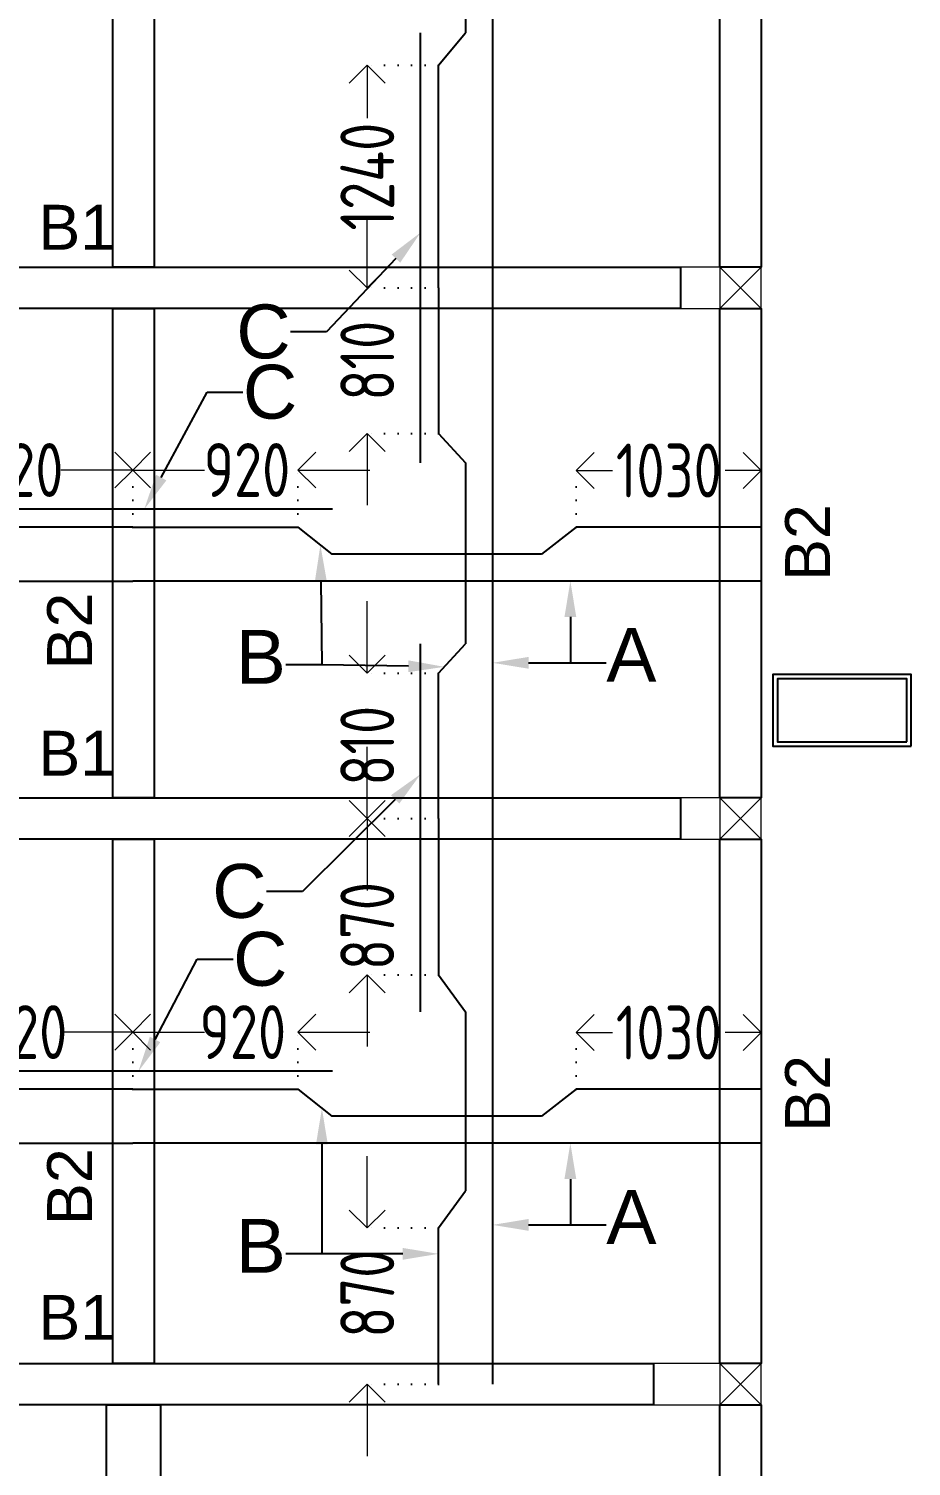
# Model space of a CAD drawing. Header units: inches. Extents: x -605 to 2991212, y -2872845 to 0.
# Drawn here: x 2826856 to 2831770, y -2083516 to -2075512 of the extents above; entities that cross this region are included whole.
import ezdxf
from ezdxf import colors
from ezdxf.entities.mleader import LeaderData, LeaderLine
from ezdxf.enums import TextEntityAlignment as Align
from ezdxf.math import Vec2, Vec3

# ---------------------------------------------------------------- set-up
doc = ezdxf.new("R2010")
doc.units = ezdxf.units.IN
doc.header["$LTSCALE"] = 600
doc.header["$MEASUREMENT"] = 0
doc.linetypes.add('DOT2', pattern=[0.125, 0, -0.125])
for name, color, linetype, lineweight in [('rDIMension', 1, 'Continuous', 18), ('rRCC 2', 40, 'Continuous', 15), ('rREINF 1', 1, 'Continuous', 25)]:
    doc.layers.add(name, color=color, linetype=linetype, lineweight=lineweight)
doc.styles.add('DIM', font='geniso.shx', dxfattribs={"width": 0.85})
doc.styles.get("Standard").update_dxf_attribs({"font": 'arial.ttf'})
doc.dimstyles.new('ST-100', dxfattribs={"dimscale": 100, "dimtxt": 2.5, "dimasz": 2, "dimexe": 0.18, "dimexo": 0.0625, "dimgap": 0.2, "dimtad": 0, "dimdec": 0, "dimzin": 0, "dimdsep": 46, "dimtxsty": 'DIM', "dimblk": 'OPEN90', "dimcen": 0.09, "dimclrd": 256, "dimclrt": 7, "dimadec": 0, "dimazin": 0, "dimtfac": 1, "dimtdec": 0, "dimtofl": 0, "dimtmove": 0, "dimatfit": 3, "dimldrblk": 'OPEN90', "dimfxl": 1, "dimtolj": 1, "dimtzin": 0, "dimlwd": -1, "dimarcsym": 0})

# ---------------------------------------------------------------- blocks, each defined once
blk = doc.blocks.new('_Open90')
at = {"color": 0, "linetype": 'ByBlock', "lineweight": -2}
for p, q in [((-0.5, 0.5), (0, 0)), ((0, 0), (-1, 0)), ((0, 0), (-0.5, -0.5))]:
    blk.add_line(p, q, dxfattribs=at)
blk = doc.blocks.new('*D324')
at = {"layer": 'Defpoints', "color": 0, "linetype": 'ByBlock', "transparency": 16777216}
for p in [(2827434.7, -2077968.8), (2826514.7, -2078287.2), (2827434.7, -2078287.2)]:
    blk.add_point(p, dxfattribs=at)
at = {"layer": 'rDIMension', "transparency": 16777216}
for p, q in [((2826314.7, -2077968.8), (2826114.7, -2077968.8)), ((2827634.7, -2077968.8), (2827834.7, -2077968.8))]:
    blk.add_line(p, q, dxfattribs=at)
at = {"layer": 'rDIMension', "color": 0, "linetype": 'DOT2', "lineweight": -2, "transparency": 16777216}
for p, q in [((2826514.7, -2078287.2), (2826514.7, -2077968.8)), ((2827434.7, -2078287.2), (2827434.7, -2077968.8))]:
    blk.add_line(p, q, dxfattribs=at)
at = {"layer": 'rDIMension', "linetype": 'ByBlock', "transparency": 16777216, "xscale": 200, "yscale": 200, "zscale": 200}
blk.add_blockref('_Open90', (2826514.7, -2077968.8), dxfattribs=at)
at = {"layer": 'rDIMension', "linetype": 'ByBlock', "transparency": 16777216, "xscale": 200, "yscale": 200, "zscale": 200, "rotation": 180}
blk.add_blockref('_Open90', (2827434.7, -2077968.8), dxfattribs=at)
at = {"layer": 'rDIMension', "color": 7, "linetype": 'ByBlock', "transparency": 16777216, "insert": (2826807.9, -2077968.8), "char_height": 300, "attachment_point": 5, "style": 'DIM'}
blk.add_mtext('\\A1;920', dxfattribs=at)
blk = doc.blocks.new('*D325')
at = {"layer": 'Defpoints', "color": 0, "linetype": 'ByBlock', "transparency": 16777216}
for p in [(2829904.7, -2077971.5), (2829904.7, -2078287.2), (2830934.7, -2078287.2)]:
    blk.add_point(p, dxfattribs=at)
at = {"layer": 'rDIMension', "color": 0, "linetype": 'DOT2', "lineweight": -2, "transparency": 16777216}
for p, q in [((2829904.7, -2078287.2), (2829904.7, -2077971.5)), ((2830934.7, -2078287.2), (2830934.7, -2077971.5))]:
    blk.add_line(p, q, dxfattribs=at)
at = {"layer": 'rDIMension', "transparency": 16777216}
for p, q in [((2830104.7, -2077971.5), (2830106.3, -2077971.5)), ((2830734.7, -2077971.5), (2830733, -2077971.5))]:
    blk.add_line(p, q, dxfattribs=at)
at = {"layer": 'rDIMension', "linetype": 'ByBlock', "transparency": 16777216, "xscale": 200, "yscale": 200, "zscale": 200, "rotation": 180}
blk.add_blockref('_Open90', (2829904.7, -2077971.5), dxfattribs=at)
at = {"layer": 'rDIMension', "linetype": 'ByBlock', "transparency": 16777216, "xscale": 200, "yscale": 200, "zscale": 200}
blk.add_blockref('_Open90', (2830934.7, -2077971.5), dxfattribs=at)
at = {"layer": 'rDIMension', "color": 7, "linetype": 'ByBlock', "transparency": 16777216, "insert": (2830419.7, -2077971.5), "char_height": 300, "attachment_point": 5, "style": 'DIM'}
blk.add_mtext('\\A1;1030', dxfattribs=at)
blk = doc.blocks.new('*D326')
at = {"layer": 'Defpoints', "color": 0, "linetype": 'ByBlock', "transparency": 16777216}
for p in [(2827434.7, -2077968.8), (2827434.7, -2078287.2), (2828354.7, -2078287.2)]:
    blk.add_point(p, dxfattribs=at)
at = {"layer": 'rDIMension', "transparency": 16777216}
for p, q in [((2827234.7, -2077968.8), (2827034.7, -2077968.8)), ((2828554.7, -2077968.8), (2828754.7, -2077968.8))]:
    blk.add_line(p, q, dxfattribs=at)
at = {"layer": 'rDIMension', "color": 0, "linetype": 'DOT2', "lineweight": -2, "transparency": 16777216}
for p, q in [((2827434.7, -2078287.2), (2827434.7, -2077968.8)), ((2828354.7, -2078287.2), (2828354.7, -2077968.8))]:
    blk.add_line(p, q, dxfattribs=at)
at = {"layer": 'rDIMension', "linetype": 'ByBlock', "transparency": 16777216, "xscale": 200, "yscale": 200, "zscale": 200}
blk.add_blockref('_Open90', (2827434.7, -2077968.8), dxfattribs=at)
at = {"layer": 'rDIMension', "linetype": 'ByBlock', "transparency": 16777216, "xscale": 200, "yscale": 200, "zscale": 200, "rotation": 180}
blk.add_blockref('_Open90', (2828354.7, -2077968.8), dxfattribs=at)
at = {"layer": 'rDIMension', "color": 7, "linetype": 'ByBlock', "transparency": 16777216, "insert": (2828071, -2077968.8), "char_height": 300, "attachment_point": 5, "style": 'DIM'}
blk.add_mtext('\\A1;920', dxfattribs=at)
blk = doc.blocks.new('*D376')
at = {"layer": 'Defpoints', "color": 0, "linetype": 'ByBlock', "transparency": 16777216}
for p in [(2827434.7, -2081098.7), (2826514.7, -2081417.1), (2827434.7, -2081417.1)]:
    blk.add_point(p, dxfattribs=at)
at = {"layer": 'rDIMension', "transparency": 16777216}
for p, q in [((2826314.7, -2081098.7), (2826114.7, -2081098.7)), ((2827634.7, -2081098.7), (2827834.7, -2081098.7))]:
    blk.add_line(p, q, dxfattribs=at)
at = {"layer": 'rDIMension', "color": 0, "linetype": 'DOT2', "lineweight": -2, "transparency": 16777216}
for p, q in [((2826514.7, -2081417.1), (2826514.7, -2081098.7)), ((2827434.7, -2081417.1), (2827434.7, -2081098.7))]:
    blk.add_line(p, q, dxfattribs=at)
at = {"layer": 'rDIMension', "linetype": 'ByBlock', "transparency": 16777216, "xscale": 200, "yscale": 200, "zscale": 200}
blk.add_blockref('_Open90', (2826514.7, -2081098.7), dxfattribs=at)
at = {"layer": 'rDIMension', "linetype": 'ByBlock', "transparency": 16777216, "xscale": 200, "yscale": 200, "zscale": 200, "rotation": 180}
blk.add_blockref('_Open90', (2827434.7, -2081098.7), dxfattribs=at)
at = {"layer": 'rDIMension', "color": 7, "linetype": 'ByBlock', "transparency": 16777216, "insert": (2826829.4, -2081098.7), "char_height": 300, "attachment_point": 5, "style": 'DIM'}
blk.add_mtext('\\A1;920', dxfattribs=at)
blk = doc.blocks.new('*D377')
at = {"layer": 'Defpoints', "color": 0, "linetype": 'ByBlock', "transparency": 16777216}
for p in [(2829904.7, -2081101.4), (2829904.7, -2081417.1), (2830934.7, -2081417.1)]:
    blk.add_point(p, dxfattribs=at)
at = {"layer": 'rDIMension', "color": 0, "linetype": 'DOT2', "lineweight": -2, "transparency": 16777216}
for p, q in [((2829904.7, -2081417.1), (2829904.7, -2081101.4)), ((2830934.7, -2081417.1), (2830934.7, -2081101.4))]:
    blk.add_line(p, q, dxfattribs=at)
at = {"layer": 'rDIMension', "transparency": 16777216}
for p, q in [((2830104.7, -2081101.4), (2830106.3, -2081101.4)), ((2830734.7, -2081101.4), (2830733, -2081101.4))]:
    blk.add_line(p, q, dxfattribs=at)
at = {"layer": 'rDIMension', "linetype": 'ByBlock', "transparency": 16777216, "xscale": 200, "yscale": 200, "zscale": 200, "rotation": 180}
blk.add_blockref('_Open90', (2829904.7, -2081101.4), dxfattribs=at)
at = {"layer": 'rDIMension', "linetype": 'ByBlock', "transparency": 16777216, "xscale": 200, "yscale": 200, "zscale": 200}
blk.add_blockref('_Open90', (2830934.7, -2081101.4), dxfattribs=at)
at = {"layer": 'rDIMension', "color": 7, "linetype": 'ByBlock', "transparency": 16777216, "insert": (2830419.7, -2081101.4), "char_height": 300, "attachment_point": 5, "style": 'DIM'}
blk.add_mtext('\\A1;1030', dxfattribs=at)
blk = doc.blocks.new('*D378')
at = {"layer": 'Defpoints', "color": 0, "linetype": 'ByBlock', "transparency": 16777216}
for p in [(2827434.7, -2081098.7), (2827434.7, -2081417.1), (2828354.7, -2081417.1)]:
    blk.add_point(p, dxfattribs=at)
at = {"layer": 'rDIMension', "transparency": 16777216}
for p, q in [((2827234.7, -2081098.7), (2827034.7, -2081098.7)), ((2828554.7, -2081098.7), (2828754.7, -2081098.7))]:
    blk.add_line(p, q, dxfattribs=at)
at = {"layer": 'rDIMension', "color": 0, "linetype": 'DOT2', "lineweight": -2, "transparency": 16777216}
for p, q in [((2827434.7, -2081417.1), (2827434.7, -2081098.7)), ((2828354.7, -2081417.1), (2828354.7, -2081098.7))]:
    blk.add_line(p, q, dxfattribs=at)
at = {"layer": 'rDIMension', "linetype": 'ByBlock', "transparency": 16777216, "xscale": 200, "yscale": 200, "zscale": 200}
blk.add_blockref('_Open90', (2827434.7, -2081098.7), dxfattribs=at)
at = {"layer": 'rDIMension', "linetype": 'ByBlock', "transparency": 16777216, "xscale": 200, "yscale": 200, "zscale": 200, "rotation": 180}
blk.add_blockref('_Open90', (2828354.7, -2081098.7), dxfattribs=at)
at = {"layer": 'rDIMension', "color": 7, "linetype": 'ByBlock', "transparency": 16777216, "insert": (2828047.9, -2081098.7), "char_height": 300, "attachment_point": 5, "style": 'DIM'}
blk.add_mtext('\\A1;920', dxfattribs=at)
blk = doc.blocks.new('*D284')
at = {"layer": 'Defpoints', "color": 0, "linetype": 'ByBlock', "transparency": 16777216}
for p in [(2829138, -2075715.2), (2828740.9, -2076955.2), (2829138, -2076955.2)]:
    blk.add_point(p, dxfattribs=at)
at = {"layer": 'rDIMension', "color": 0, "linetype": 'DOT2', "lineweight": -2, "transparency": 16777216}
for p, q in [((2829138, -2075715.2), (2828740.9, -2075715.2)), ((2829138, -2076955.2), (2828740.9, -2076955.2))]:
    blk.add_line(p, q, dxfattribs=at)
at = {"layer": 'rDIMension', "transparency": 16777216}
for p, q in [((2828740.9, -2075915.2), (2828740.9, -2076009.1)), ((2828740.9, -2076755.2), (2828740.9, -2076661.3))]:
    blk.add_line(p, q, dxfattribs=at)
at = {"layer": 'rDIMension', "linetype": 'ByBlock', "transparency": 16777216, "xscale": 200, "yscale": 200, "zscale": 200}
for p, rotation in [((2828740.9, -2075715.2), 90), ((2828740.9, -2076955.2), 270)]:
    blk.add_blockref('_Open90', p, dxfattribs=dict(at, rotation=rotation))
at = {"layer": 'rDIMension', "color": 7, "linetype": 'ByBlock', "transparency": 16777216, "insert": (2828740.9, -2076335.2), "char_height": 300, "attachment_point": 5, "rotation": 90, "style": 'DIM'}
blk.add_mtext('\\A1;1240', dxfattribs=at)
blk = doc.blocks.new('*D287')
at = {"layer": 'Defpoints', "color": 0, "linetype": 'ByBlock', "transparency": 16777216}
for p in [(2828740.9, -2076955.2), (2829138, -2076955.2), (2829138, -2077765.2)]:
    blk.add_point(p, dxfattribs=at)
at = {"layer": 'rDIMension', "transparency": 16777216}
for p, q in [((2828740.9, -2076755.2), (2828740.9, -2076555.2)), ((2828740.9, -2077965.2), (2828740.9, -2078165.2))]:
    blk.add_line(p, q, dxfattribs=at)
at = {"layer": 'rDIMension', "color": 0, "linetype": 'DOT2', "lineweight": -2, "transparency": 16777216}
for p, q in [((2829138, -2076955.2), (2828740.9, -2076955.2)), ((2829138, -2077765.2), (2828740.9, -2077765.2))]:
    blk.add_line(p, q, dxfattribs=at)
at = {"layer": 'rDIMension', "linetype": 'ByBlock', "transparency": 16777216, "xscale": 200, "yscale": 200, "zscale": 200}
for p, rotation in [((2828740.9, -2076955.2), 270), ((2828740.9, -2077765.2), 90)]:
    blk.add_blockref('_Open90', p, dxfattribs=dict(at, rotation=rotation))
at = {"layer": 'rDIMension', "color": 7, "linetype": 'ByBlock', "transparency": 16777216, "insert": (2828740.9, -2077360.2), "char_height": 300, "attachment_point": 5, "rotation": 90, "style": 'DIM'}
blk.add_mtext('\\A1;810', dxfattribs=at)
blk = doc.blocks.new('*D288')
at = {"layer": 'Defpoints', "color": 0, "linetype": 'ByBlock', "transparency": 16777216}
for p in [(2829138, -2079099.4), (2828740.9, -2079909.4), (2829138, -2079909.4)]:
    blk.add_point(p, dxfattribs=at)
at = {"layer": 'rDIMension', "transparency": 16777216}
for p, q in [((2828740.9, -2078899.4), (2828740.9, -2078699.4)), ((2828740.9, -2080109.4), (2828740.9, -2080309.4))]:
    blk.add_line(p, q, dxfattribs=at)
at = {"layer": 'rDIMension', "color": 0, "linetype": 'DOT2', "lineweight": -2, "transparency": 16777216}
for p, q in [((2829138, -2079099.4), (2828740.9, -2079099.4)), ((2829138, -2079909.4), (2828740.9, -2079909.4))]:
    blk.add_line(p, q, dxfattribs=at)
at = {"layer": 'rDIMension', "linetype": 'ByBlock', "transparency": 16777216, "xscale": 200, "yscale": 200, "zscale": 200}
for p, rotation in [((2828740.9, -2079099.4), 270), ((2828740.9, -2079909.4), 90)]:
    blk.add_blockref('_Open90', p, dxfattribs=dict(at, rotation=rotation))
at = {"layer": 'rDIMension', "color": 7, "linetype": 'ByBlock', "transparency": 16777216, "insert": (2828740.9, -2079504.4), "char_height": 300, "attachment_point": 5, "rotation": 90, "style": 'DIM'}
blk.add_mtext('\\A1;810', dxfattribs=at)
blk = doc.blocks.new('*D291')
at = {"layer": 'Defpoints', "color": 0, "linetype": 'ByBlock', "transparency": 16777216}
for p in [(2829138, -2082189.4), (2828740.9, -2083059.4), (2829138, -2083059.4)]:
    blk.add_point(p, dxfattribs=at)
at = {"layer": 'rDIMension', "transparency": 16777216}
for p, q in [((2828740.9, -2081989.4), (2828740.9, -2081789.4)), ((2828740.9, -2083259.4), (2828740.9, -2083459.4))]:
    blk.add_line(p, q, dxfattribs=at)
at = {"layer": 'rDIMension', "color": 0, "linetype": 'DOT2', "lineweight": -2, "transparency": 16777216}
for p, q in [((2829138, -2082189.4), (2828740.9, -2082189.4)), ((2829138, -2083059.4), (2828740.9, -2083059.4))]:
    blk.add_line(p, q, dxfattribs=at)
at = {"layer": 'rDIMension', "linetype": 'ByBlock', "transparency": 16777216, "xscale": 200, "yscale": 200, "zscale": 200}
for p, rotation in [((2828740.9, -2082189.4), 270), ((2828740.9, -2083059.4), 90)]:
    blk.add_blockref('_Open90', p, dxfattribs=dict(at, rotation=rotation))
at = {"layer": 'rDIMension', "color": 7, "linetype": 'ByBlock', "transparency": 16777216, "insert": (2828740.9, -2082555.2), "char_height": 300, "attachment_point": 5, "rotation": 90, "style": 'DIM'}
blk.add_mtext('\\A1;870', dxfattribs=at)
blk = doc.blocks.new('*D292')
at = {"layer": 'Defpoints', "color": 0, "linetype": 'ByBlock', "transparency": 16777216}
for p in [(2828740.9, -2079909.4), (2829138, -2079909.4), (2829138, -2080779.4)]:
    blk.add_point(p, dxfattribs=at)
at = {"layer": 'rDIMension', "transparency": 16777216}
for p, q in [((2828740.9, -2079709.4), (2828740.9, -2079509.4)), ((2828740.9, -2080979.4), (2828740.9, -2081179.4))]:
    blk.add_line(p, q, dxfattribs=at)
at = {"layer": 'rDIMension', "color": 0, "linetype": 'DOT2', "lineweight": -2, "transparency": 16777216}
for p, q in [((2829138, -2079909.4), (2828740.9, -2079909.4)), ((2829138, -2080779.4), (2828740.9, -2080779.4))]:
    blk.add_line(p, q, dxfattribs=at)
at = {"layer": 'rDIMension', "linetype": 'ByBlock', "transparency": 16777216, "xscale": 200, "yscale": 200, "zscale": 200}
for p, rotation in [((2828740.9, -2079909.4), 270), ((2828740.9, -2080779.4), 90)]:
    blk.add_blockref('_Open90', p, dxfattribs=dict(at, rotation=rotation))
at = {"layer": 'rDIMension', "color": 7, "linetype": 'ByBlock', "transparency": 16777216, "insert": (2828740.9, -2080508.2), "char_height": 300, "attachment_point": 5, "rotation": 90, "style": 'DIM'}
blk.add_mtext('\\A1;870', dxfattribs=at)

msp = doc.modelspace()

# ---------------------------------------------------------------- linework, layer by layer
at = {"color": 4, "linetype": 'ByBlock'}
for points in [[(2829438, -2072286.9), (2829438, -2076955.2)], [(2829288, -2073708.1), (2829288, -2075534)], [(2829038, -2077928), (2829038, -2075534)], [(2829138, -2076955.2), (2829138, -2075715.2), (2829288, -2075534)], [(2829138, -2076955.2), (2829138, -2077765.2), (2829288, -2077928)], [(2829438, -2076955.2), (2829438, -2079909.4)], [(2829288, -2077928), (2829288, -2078936.6)], [(2828546.9, -2078187.2), (2826330.4, -2078187.2)], [(2827434.7, -2078287.2), (2826514.7, -2078287.2), (2826326.4, -2078437.2)], [(2827434.7, -2078287.2), (2828354.7, -2078287.2), (2828542.9, -2078437.2)], [(2830934.7, -2078287.2), (2829904.7, -2078287.2), (2829711.4, -2078437.2)], [(2829711.4, -2078437.2), (2828542.9, -2078437.2)], [(2823934.7, -2078587.2), (2827434.7, -2078587.2)], [(2830934.7, -2078587.2), (2827434.7, -2078587.2)], [(2829038, -2080985.5), (2829038, -2078936.6)], [(2829138, -2079909.4), (2829138, -2079099.4), (2829288, -2078936.6)], [(2829138, -2079909.4), (2829138, -2080779.4), (2829288, -2080985.5)], [(2829438, -2079909.4), (2829438, -2083059.4)], [(2829288, -2080985.5), (2829288, -2081983.4)], [(2828546.9, -2081317.1), (2826330.4, -2081317.1)], [(2827434.7, -2081417.1), (2826514.7, -2081417.1), (2826326.4, -2081567.1)], [(2827434.7, -2081417.1), (2828354.7, -2081417.1), (2828542.9, -2081567.1)], [(2830934.7, -2081417.1), (2829904.7, -2081417.1), (2829711.4, -2081567.1)], [(2829711.4, -2081567.1), (2828542.9, -2081567.1)], [(2823934.7, -2081717.1), (2827434.7, -2081717.1)], [(2830934.7, -2081717.1), (2827434.7, -2081717.1)], [(2829138, -2083059.4), (2829138, -2082189.4), (2829288, -2081983.4)]]:
    msp.add_lwpolyline(points, dxfattribs=at)
at = {"color": 1, "linetype": 'ByBlock'}
for points in [[(2827323.6, -2072401.9), (2827553.6, -2072401.9), (2827553.6, -2076840.2), (2827323.6, -2076840.2)], [(2830704.7, -2072401.9), (2830934.7, -2072401.9), (2830934.7, -2076840.2), (2830704.7, -2076840.2)], [(2824392.6, -2076840.2), (2830484.7, -2076840.2), (2830484.7, -2077070.2), (2824392.6, -2077070.2)], [(2827323.6, -2077070.2), (2827553.6, -2077070.2), (2827553.6, -2079794.4), (2827323.6, -2079794.4)], [(2830704.7, -2077070.2), (2830934.7, -2077070.2), (2830934.7, -2079794.4), (2830704.7, -2079794.4)], [(2824392.6, -2079794.4), (2830484.7, -2079794.4), (2830484.7, -2080024.4), (2824392.6, -2080024.4)], [(2827323.6, -2080024.4), (2827553.6, -2080024.4), (2827553.6, -2082944.4), (2827323.6, -2082944.4)], [(2830704.7, -2080024.4), (2830934.7, -2080024.4), (2830934.7, -2082944.4), (2830704.7, -2082944.4)], [(2824542.6, -2082944.4), (2830334.7, -2082944.4), (2830334.7, -2083174.4), (2824542.6, -2083174.4)], [(2827288.6, -2083174.4), (2827588.6, -2083174.4), (2827588.6, -2089474.4), (2827288.6, -2089474.4)], [(2830704.7, -2083174.4), (2830934.7, -2083174.4), (2830934.7, -2086099.4), (2830704.7, -2086099.4)]]:
    msp.add_lwpolyline(points, close=True, dxfattribs=at)
at = {"color": 6, "linetype": 'ByBlock'}
msp.add_lwpolyline([(2831769.7, -2079506.9), (2831769.7, -2079106.9), (2830999.7, -2079106.9), (2830999.7, -2079506.9)], close=True, dxfattribs=at)
at = {"color": 3, "linetype": 'ByBlock'}
msp.add_lwpolyline([(2831744.7, -2079481.9), (2831744.7, -2079131.9), (2831024.7, -2079131.9), (2831024.7, -2079481.9)], close=True, dxfattribs=at)
at = {"layer": 'rRCC 2', "color": 6}
for p, q in [((2830934.7, -2076840.2), (2830704.7, -2077070.2)), ((2830934.7, -2077070.2), (2830704.7, -2076840.2)), ((2830934.7, -2079794.4), (2830704.7, -2080024.4)), ((2830934.7, -2080024.4), (2830704.7, -2079794.4)), ((2830934.7, -2082944.4), (2830704.7, -2083174.4)), ((2830934.7, -2083174.4), (2830704.7, -2082944.4))]:
    msp.add_line(p, q, dxfattribs=at)
for points in [[(2830934.7, -2077070.2), (2830934.7, -2076840.2), (2830484.7, -2076840.2), (2830484.7, -2077070.2)], [(2830934.7, -2076840.2), (2830704.7, -2076840.2), (2830704.7, -2077070.2), (2830934.7, -2077070.2)], [(2830934.7, -2080024.4), (2830934.7, -2079794.4), (2830484.7, -2079794.4), (2830484.7, -2080024.4)], [(2830934.7, -2079794.4), (2830704.7, -2079794.4), (2830704.7, -2080024.4), (2830934.7, -2080024.4)], [(2830934.7, -2083174.4), (2830934.7, -2082944.4), (2830334.7, -2082944.4), (2830334.7, -2083174.4)], [(2830934.7, -2082944.4), (2830704.7, -2082944.4), (2830704.7, -2083174.4), (2830934.7, -2083174.4)]]:
    msp.add_lwpolyline(points, close=True, dxfattribs=at)

# ---------------------------------------------------------------- texts
at = {"layer": 'rRCC 2'}
for p in [(2827123.4, -2076617.2), (2827123.4, -2079545.9), (2827123.4, -2082686.9)]:
    msp.add_text('B1', height=250, dxfattribs=at).set_placement(p, align=Align.MIDDLE_CENTER)
for p in [(2831192.4, -2078372.8), (2827083.3, -2078865.4), (2831192.4, -2081439.9), (2827083.3, -2081959.3)]:
    msp.add_text('B2', height=250, rotation=90, dxfattribs=at).set_placement(p, align=Align.MIDDLE_CENTER)

# ---------------------------------------------------------------- dimensions: what is measured, and where the dimension line sits
at = {"layer": 'rDIMension', "color": 1, "linetype": 'ByBlock'}
for base, p1, p2, picture, middle in [((2828740.9, -2076955.2), (2829138, -2075715.2), (2829138, -2076955.2), '*D284', (2828740.9, -2076335.2)), ((2828740.9, -2076955.2), (2829138, -2077765.2), (2829138, -2076955.2), '*D287', (2828740.9, -2077360.2)), ((2828740.9, -2079909.4), (2829138, -2079099.4), (2829138, -2079909.4), '*D288', (2828740.9, -2079504.4))]:
    dim = msp.add_linear_dim(base=base, p1=p1, p2=p2, angle=90, dimstyle='ST-100', override={"dimtxt": 3, "dimexe": 0, "dimexo": 0, "dimtmove": 1, "dimfxl": 1.25, "dimtfillclr": 256, "dimarcsym": 2}, dxfattribs=at)
    dim.commit()
    dim.dimension.update_dxf_attribs({"geometry": picture, "text_midpoint": middle})
for base, p1, p2, picture, middle in [((2827434.7, -2077968.8), (2826514.7, -2078287.2), (2827434.7, -2078287.2), '*D324', (2826807.9, -2077968.8)), ((2827434.7, -2081098.7), (2826514.7, -2081417.1), (2827434.7, -2081417.1), '*D376', (2826829.4, -2081098.7))]:
    dim = msp.add_linear_dim(base=base, p1=p1, p2=p2, dimstyle='ST-100', override={"dimtxt": 3, "dimexe": 0, "dimexo": 0, "dimtmove": 1, "dimfxl": 1.25, "dimtfillclr": 256, "dimarcsym": 2}, dxfattribs=at)
    dim.commit()
    dim.dimension.update_dxf_attribs({"geometry": picture, "text_midpoint": middle, "dimtype": 160})
for base, p1, p2, angle, override, picture, middle in [((2827434.7, -2077968.8), (2828354.7, -2078287.2), (2827434.7, -2078287.2), 180, {"dimtxt": 3, "dimexe": 0, "dimexo": 0, "dimtmove": 1, "dimfxl": 1.25, "dimtfillclr": 256, "dimarcsym": 2}, '*D326', (2828071, -2077968.8)), ((2829904.7, -2077971.5), (2830934.7, -2078287.2), (2829904.7, -2078287.2), 180, {"dimtxt": 3, "dimasz": 2, "dimexe": 0, "dimexo": 0, "dimtmove": 1, "dimfxl": 1.25, "dimtfillclr": 256, "dimarcsym": 2}, '*D325', (2830419.7, -2077971.5)), ((2828740.9, -2079909.4), (2829138, -2080779.4), (2829138, -2079909.4), 90, {"dimtxt": 3, "dimexe": 0, "dimexo": 0, "dimtmove": 1, "dimfxl": 1.25, "dimtfillclr": 256, "dimarcsym": 2}, '*D292', (2828740.9, -2080508.2)), ((2827434.7, -2081098.7), (2828354.7, -2081417.1), (2827434.7, -2081417.1), 180, {"dimtxt": 3, "dimexe": 0, "dimexo": 0, "dimtmove": 1, "dimfxl": 1.25, "dimtfillclr": 256, "dimarcsym": 2}, '*D378', (2828047.9, -2081098.7)), ((2829904.7, -2081101.4), (2830934.7, -2081417.1), (2829904.7, -2081417.1), 180, {"dimtxt": 3, "dimasz": 2, "dimexe": 0, "dimexo": 0, "dimtmove": 1, "dimfxl": 1.25, "dimtfillclr": 256, "dimarcsym": 2}, '*D377', (2830419.7, -2081101.4)), ((2828740.9, -2083059.4), (2829138, -2082189.4), (2829138, -2083059.4), 90, {"dimtxt": 3, "dimexe": 0, "dimexo": 0, "dimtmove": 1, "dimfxl": 1.25, "dimtfillclr": 256, "dimarcsym": 2}, '*D291', (2828740.9, -2082555.2))]:
    dim = msp.add_linear_dim(base=base, p1=p1, p2=p2, angle=angle, dimstyle='ST-100', override=override, dxfattribs=at)
    dim.commit()
    dim.dimension.update_dxf_attribs({"geometry": picture, "text_midpoint": middle, "dimtype": 160})

# ---------------------------------------------------------------- leaders
at = {"layer": 'rREINF 1', "color": 3, "linetype": 'ByBlock'}
ml = msp.add_multileader_mtext('Standard', dxfattribs=at)
ml.set_content('C', color=3)
ml.set_leader_properties()
ml.build(insert=Vec2(0, 0))
ml.multileader.update_dxf_attribs({"text_top_attachment_type": 0, "text_bottom_attachment_type": 0, "dogleg_length": 200, "arrow_head_size": 200})
ctx = ml.context
ctx.base_point, ctx.char_height, ctx.arrow_head_size, ctx.landing_gap_size, ctx.plane_origin = Vec3(2828048.8, -2077199.7), 300, 200, 0.09, Vec3(2828811, -2076896.7)
ctx.text_align_type = 2
notes = []
notes.append((ctx, [(1, (1, 1, 0), (2828514.2, -2077199.7), (-1, 0), 200, [(0, [(2829038, -2076646.1)], 256, [])])]))
ctx.mtext.insert, ctx.mtext.alignment, ctx.mtext.flow_direction = Vec3(2828314.1, -2077047.2), 3, 5
ml = msp.add_multileader_mtext('Standard', dxfattribs=at)
ml.set_content('C', color=3)
ml.set_leader_properties()
ml.build(insert=Vec2(0, 0))
ml.multileader.update_dxf_attribs({"text_top_attachment_type": 0, "text_bottom_attachment_type": 0, "dogleg_length": 200, "arrow_head_size": 200})
ctx = ml.context
ctx.base_point, ctx.char_height, ctx.arrow_head_size, ctx.landing_gap_size, ctx.plane_origin = Vec3(2828048.4, -2077535.3), 300, 200, 0.09, Vec3(2827077.5, -2078437.8)
notes.append((ctx, [(0, (1, 1, 0), (2827848.4, -2077535.3), (1, 0), 200, [(0, [(2827498.9, -2078187.2)], 256, [])])]))
ctx.mtext.insert, ctx.mtext.flow_direction = Vec3(2828048.4, -2077382.8), 5
ml = msp.add_multileader_mtext('Standard', dxfattribs=at)
ml.set_content('B', color=3)
ml.set_leader_properties()
ml.build(insert=Vec2(0, 0))
ml.multileader.update_dxf_attribs({"text_top_attachment_type": 0, "text_bottom_attachment_type": 0, "dogleg_length": 200, "arrow_head_size": 200})
ctx = ml.context
ctx.base_point, ctx.char_height, ctx.arrow_head_size, ctx.landing_gap_size, ctx.plane_origin = Vec3(2828060.9, -2079053.6), 300, 200, 0.09, Vec3(2828521.8, -2078460.3)
ctx.text_align_type = 2
notes.append((ctx, [(0, (1, 1, 0), (2828487.6, -2079053.6), (-1, 0), 200, [(0, [(2828479.9, -2078387)], 256, [])])]))
ctx.mtext.insert, ctx.mtext.alignment, ctx.mtext.flow_direction = Vec3(2828287.5, -2078859.2), 3, 5
ml = msp.add_multileader_mtext('Standard', dxfattribs=at)
ml.set_content('A', color=3)
ml.set_leader_properties()
ml.build(insert=Vec2(0, 0))
ml.multileader.update_dxf_attribs({"text_top_attachment_type": 0, "text_bottom_attachment_type": 0, "dogleg_length": 200, "arrow_head_size": 200})
ctx = ml.context
ctx.base_point, ctx.char_height, ctx.arrow_head_size, ctx.landing_gap_size, ctx.plane_origin = Vec3(2830071.6, -2079042.4), 300, 200, 0.09, Vec3(2830025, -2078449.2)
notes.append((ctx, [(0, (1, 1, 0), (2829871.6, -2079042.4), (1, 0), 200, [(0, [(2829871.6, -2078587.2)], 256, [])])]))
ctx.mtext.insert, ctx.mtext.flow_direction = Vec3(2830071.7, -2078848), 5
ml = msp.add_multileader_mtext('Standard', dxfattribs=at)
ml.set_content('', color=3)
ml.set_leader_properties()
ml.build(insert=Vec2(0, 0))
ml.multileader.update_dxf_attribs({"text_top_attachment_type": 0, "text_bottom_attachment_type": 0, "dogleg_length": 200, "arrow_head_size": 200})
ctx = ml.context
ctx.base_point, ctx.char_height, ctx.arrow_head_size, ctx.landing_gap_size, ctx.plane_origin = Vec3(2828287.5, -2079053.6), 300, 200, 0.09, Vec3(2829091, -2079053.6)
ctx.text_align_type = 2
notes.append((ctx, [(0, (1, 1, 0), (2828487.6, -2079053.6), (-1, 0), 200, [(0, [(2829169.8, -2079064.9)], 256, [])])]))
ctx.mtext.insert, ctx.mtext.alignment, ctx.mtext.flow_direction = Vec3(2828287.5, -2078903.6), 3, 5
ml = msp.add_multileader_mtext('Standard', dxfattribs=at)
ml.set_content('', color=3)
ml.set_leader_properties()
ml.build(insert=Vec2(0, 0))
ml.multileader.update_dxf_attribs({"text_top_attachment_type": 0, "text_bottom_attachment_type": 0, "dogleg_length": 200, "arrow_head_size": 200})
ctx = ml.context
ctx.base_point, ctx.char_height, ctx.arrow_head_size, ctx.landing_gap_size, ctx.plane_origin = Vec3(2830071.6, -2079042.4), 300, 200, 0.09, Vec3(2829455.7, -2079042.4)
notes.append((ctx, [(0, (1, 1, 0), (2829871.6, -2079042.4), (1, 0), 200, [(0, [(2829438.8, -2079042.4)], 256, [])])]))
ctx.mtext.insert, ctx.mtext.flow_direction = Vec3(2830071.7, -2078892.4), 5
ml = msp.add_multileader_mtext('Standard', dxfattribs=at)
ml.set_content('C', color=3)
ml.set_leader_properties()
ml.build(insert=Vec2(0, 0))
ml.multileader.update_dxf_attribs({"text_top_attachment_type": 0, "text_bottom_attachment_type": 0, "dogleg_length": 200, "arrow_head_size": 200})
ctx = ml.context
ctx.base_point, ctx.char_height, ctx.arrow_head_size, ctx.landing_gap_size, ctx.plane_origin = Vec3(2827914.7, -2080315.1), 300, 200, 0.09, Vec3(2828811, -2079912.6)
ctx.text_align_type = 2
notes.append((ctx, [(1, (1, 1, 0), (2828380.1, -2080315.1), (-1, 0), 200, [(0, [(2829038, -2079662)], 256, [])])]))
ctx.mtext.insert, ctx.mtext.alignment, ctx.mtext.flow_direction = Vec3(2828180, -2080162.6), 3, 5
ml = msp.add_multileader_mtext('Standard', dxfattribs=at)
ml.set_content('C', color=3)
ml.set_leader_properties()
ml.build(insert=Vec2(0, 0))
ml.multileader.update_dxf_attribs({"text_top_attachment_type": 0, "text_bottom_attachment_type": 0, "dogleg_length": 200, "arrow_head_size": 200})
ctx = ml.context
ctx.base_point, ctx.char_height, ctx.arrow_head_size, ctx.landing_gap_size, ctx.plane_origin = Vec3(2827993.5, -2080693.3), 300, 200, 0.09, Vec3(2827022.7, -2081595.8)
notes.append((ctx, [(0, (1, 1, 0), (2827793.5, -2080693.3), (1, 0), 200, [(0, [(2827466.4, -2081317.1)], 256, [])])]))
ctx.mtext.insert, ctx.mtext.flow_direction = Vec3(2827993.6, -2080540.7), 5
ml = msp.add_multileader_mtext('Standard', dxfattribs=at)
ml.set_content('B', color=3)
ml.set_leader_properties()
ml.build(insert=Vec2(0, 0))
ml.multileader.update_dxf_attribs({"text_top_attachment_type": 0, "text_bottom_attachment_type": 0, "dogleg_length": 200, "arrow_head_size": 200})
ctx = ml.context
ctx.base_point, ctx.char_height, ctx.arrow_head_size, ctx.landing_gap_size, ctx.plane_origin = Vec3(2828060.9, -2082333.5), 300, 200, 0.09, Vec3(2828521.8, -2081740.2)
ctx.text_align_type = 2
notes.append((ctx, [(0, (1, 1, 0), (2828487.6, -2082333.5), (-1, 0), 200, [(0, [(2828488.3, -2081523.6)], 256, [])])]))
ctx.mtext.insert, ctx.mtext.alignment, ctx.mtext.flow_direction = Vec3(2828287.5, -2082139.1), 3, 5
ml = msp.add_multileader_mtext('Standard', dxfattribs=at)
ml.set_content('A', color=3)
ml.set_leader_properties()
ml.build(insert=Vec2(0, 0))
ml.multileader.update_dxf_attribs({"text_top_attachment_type": 0, "text_bottom_attachment_type": 0, "dogleg_length": 200, "arrow_head_size": 200})
ctx = ml.context
ctx.base_point, ctx.char_height, ctx.arrow_head_size, ctx.landing_gap_size, ctx.plane_origin = Vec3(2830071.6, -2082172.3), 300, 200, 0.09, Vec3(2830025, -2081579.1)
notes.append((ctx, [(0, (1, 1, 0), (2829871.6, -2082172.3), (1, 0), 200, [(0, [(2829871.6, -2081717.1)], 256, [])])]))
ctx.mtext.insert, ctx.mtext.flow_direction = Vec3(2830071.7, -2081977.9), 5
ml = msp.add_multileader_mtext('Standard', dxfattribs=at)
ml.set_content('', color=3)
ml.set_leader_properties()
ml.build(insert=Vec2(0, 0))
ml.multileader.update_dxf_attribs({"text_top_attachment_type": 0, "text_bottom_attachment_type": 0, "dogleg_length": 200, "arrow_head_size": 200})
ctx = ml.context
ctx.base_point, ctx.char_height, ctx.arrow_head_size, ctx.landing_gap_size, ctx.plane_origin = Vec3(2830071.6, -2082172.3), 300, 200, 0.09, Vec3(2829455.7, -2082172.3)
notes.append((ctx, [(0, (1, 1, 0), (2829871.6, -2082172.3), (1, 0), 200, [(0, [(2829438.8, -2082172.3)], 256, [])])]))
ctx.mtext.insert, ctx.mtext.flow_direction = Vec3(2830071.7, -2082022.3), 5
ml = msp.add_multileader_mtext('Standard', dxfattribs=at)
ml.set_content('', color=3)
ml.set_leader_properties()
ml.build(insert=Vec2(0, 0))
ml.multileader.update_dxf_attribs({"text_top_attachment_type": 0, "text_bottom_attachment_type": 0, "dogleg_length": 200, "arrow_head_size": 200})
ctx = ml.context
ctx.base_point, ctx.char_height, ctx.arrow_head_size, ctx.landing_gap_size, ctx.plane_origin = Vec3(2828287.5, -2082333.5), 300, 200, 0.09, Vec3(2829091, -2082333.5)
ctx.text_align_type = 2
notes.append((ctx, [(0, (1, 1, 0), (2828487.6, -2082333.5), (-1, 0), 200, [(0, [(2829138, -2082333.5)], 256, [])])]))
ctx.mtext.insert, ctx.mtext.alignment, ctx.mtext.flow_direction = Vec3(2828287.5, -2082183.5), 3, 5
for ctx, leaders in notes:
    for number, flags, end, landing, length, lines in leaders:
        leader = LeaderData()
        leader.index, (leader.has_last_leader_line, leader.has_dogleg_vector, leader.attachment_direction) = number, flags
        leader.last_leader_point, leader.dogleg_vector, leader.dogleg_length = Vec3(end), Vec3(landing), length
        for number, points, colour, breaks in lines:
            line = LeaderLine()
            line.index, line.vertices, line.color, line.breaks = number, Vec3.list(points), colors.encode_raw_color(colour), breaks
            leader.lines.append(line)
        ctx.leaders.append(leader)

doc.saveas('drawing.dxf')
